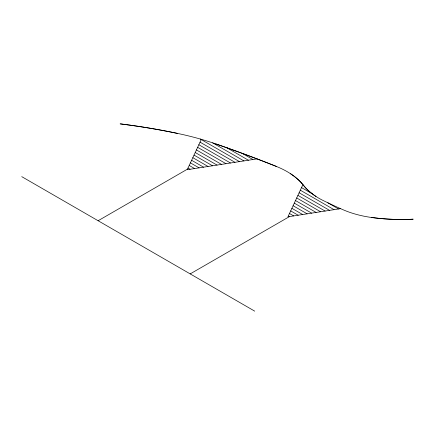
<?xml version="1.0" encoding="UTF-8"?>
<svg xmlns="http://www.w3.org/2000/svg" width="435" height="435" viewBox="0 0 435 435"><rect width="100%" height="100%" fill="white"/><g stroke="black" fill="none" stroke-linecap="round" stroke-linejoin="round"><path stroke-width="0.65" d="M371.697 217.5L371.702 217.478A130.038 75.076 0 0 0 413.245 219.169L413.25 219.196A130.081 75.103 0 0 1 371.697 217.5A77.196 44.571 0 0 1 342.682 209.578A441.269 254.763 0 0 1 323.314 200.573L323.287 200.589A74.434 42.973 0 0 1 315.989 196.462A76.587 44.218 0 0 1 303.287 185.114A81.807 47.23 0 0 0 290.591 173.772A76.402 44.109 0 0 0 276.448 166.48A1108.641 640.07 0 0 0 215.722 143.898A221.17 127.689 0 0 0 177.529 133.415A441.242 254.747 0 0 0 120.136 123.85L120.125 123.872A441.199 254.725 0 0 1 177.529 133.415L177.54 133.393M201.356 139.331L187.235 169.704L257.025 158.889M302.907 184.619L287.943 216.809L340.556 208.659M215.722 143.898L215.738 143.882A1108.684 640.092 0 0 1 276.475 166.464L276.448 166.48M98.109 220.735L187.501 169.123M190.193 273.898L289.492 216.57M315.989 196.462L316.022 196.451A76.544 44.191 0 0 1 303.325 185.109A81.851 47.257 0 0 0 290.618 173.761L290.591 173.772M242.148 153.316L252.909 159.525M301.526 187.599L312.069 193.684M327.816 202.775L338.544 208.969M226.929 147.813L248.423 160.221M300.319 190.187L334.058 209.665M212.606 142.827L243.937 160.917M299.117 192.776L329.572 210.361M200.356 139.042L239.451 161.613M297.915 195.364L325.086 211.057M200.046 142.147L234.965 162.309M296.708 197.952L320.6 211.747M198.844 144.735L230.479 163.005M295.506 200.546L316.12 212.443M197.637 147.324L225.999 163.696M294.299 203.134L311.634 213.139M196.435 149.917L221.513 164.392M293.098 205.722L307.148 213.835M195.228 152.506L217.027 165.088M291.896 208.311L302.662 214.531M194.026 155.094L212.541 165.784M290.689 210.904L298.176 215.227M192.825 157.682L208.055 166.48M289.487 213.493L293.69 215.918M191.617 160.276L203.569 167.176M288.28 216.081L289.204 216.614M190.416 162.864L199.083 167.867M189.209 165.452L194.603 168.562M188.007 168.041L190.117 169.258M21.75 176.648L254.714 311.15"/></g></svg>
